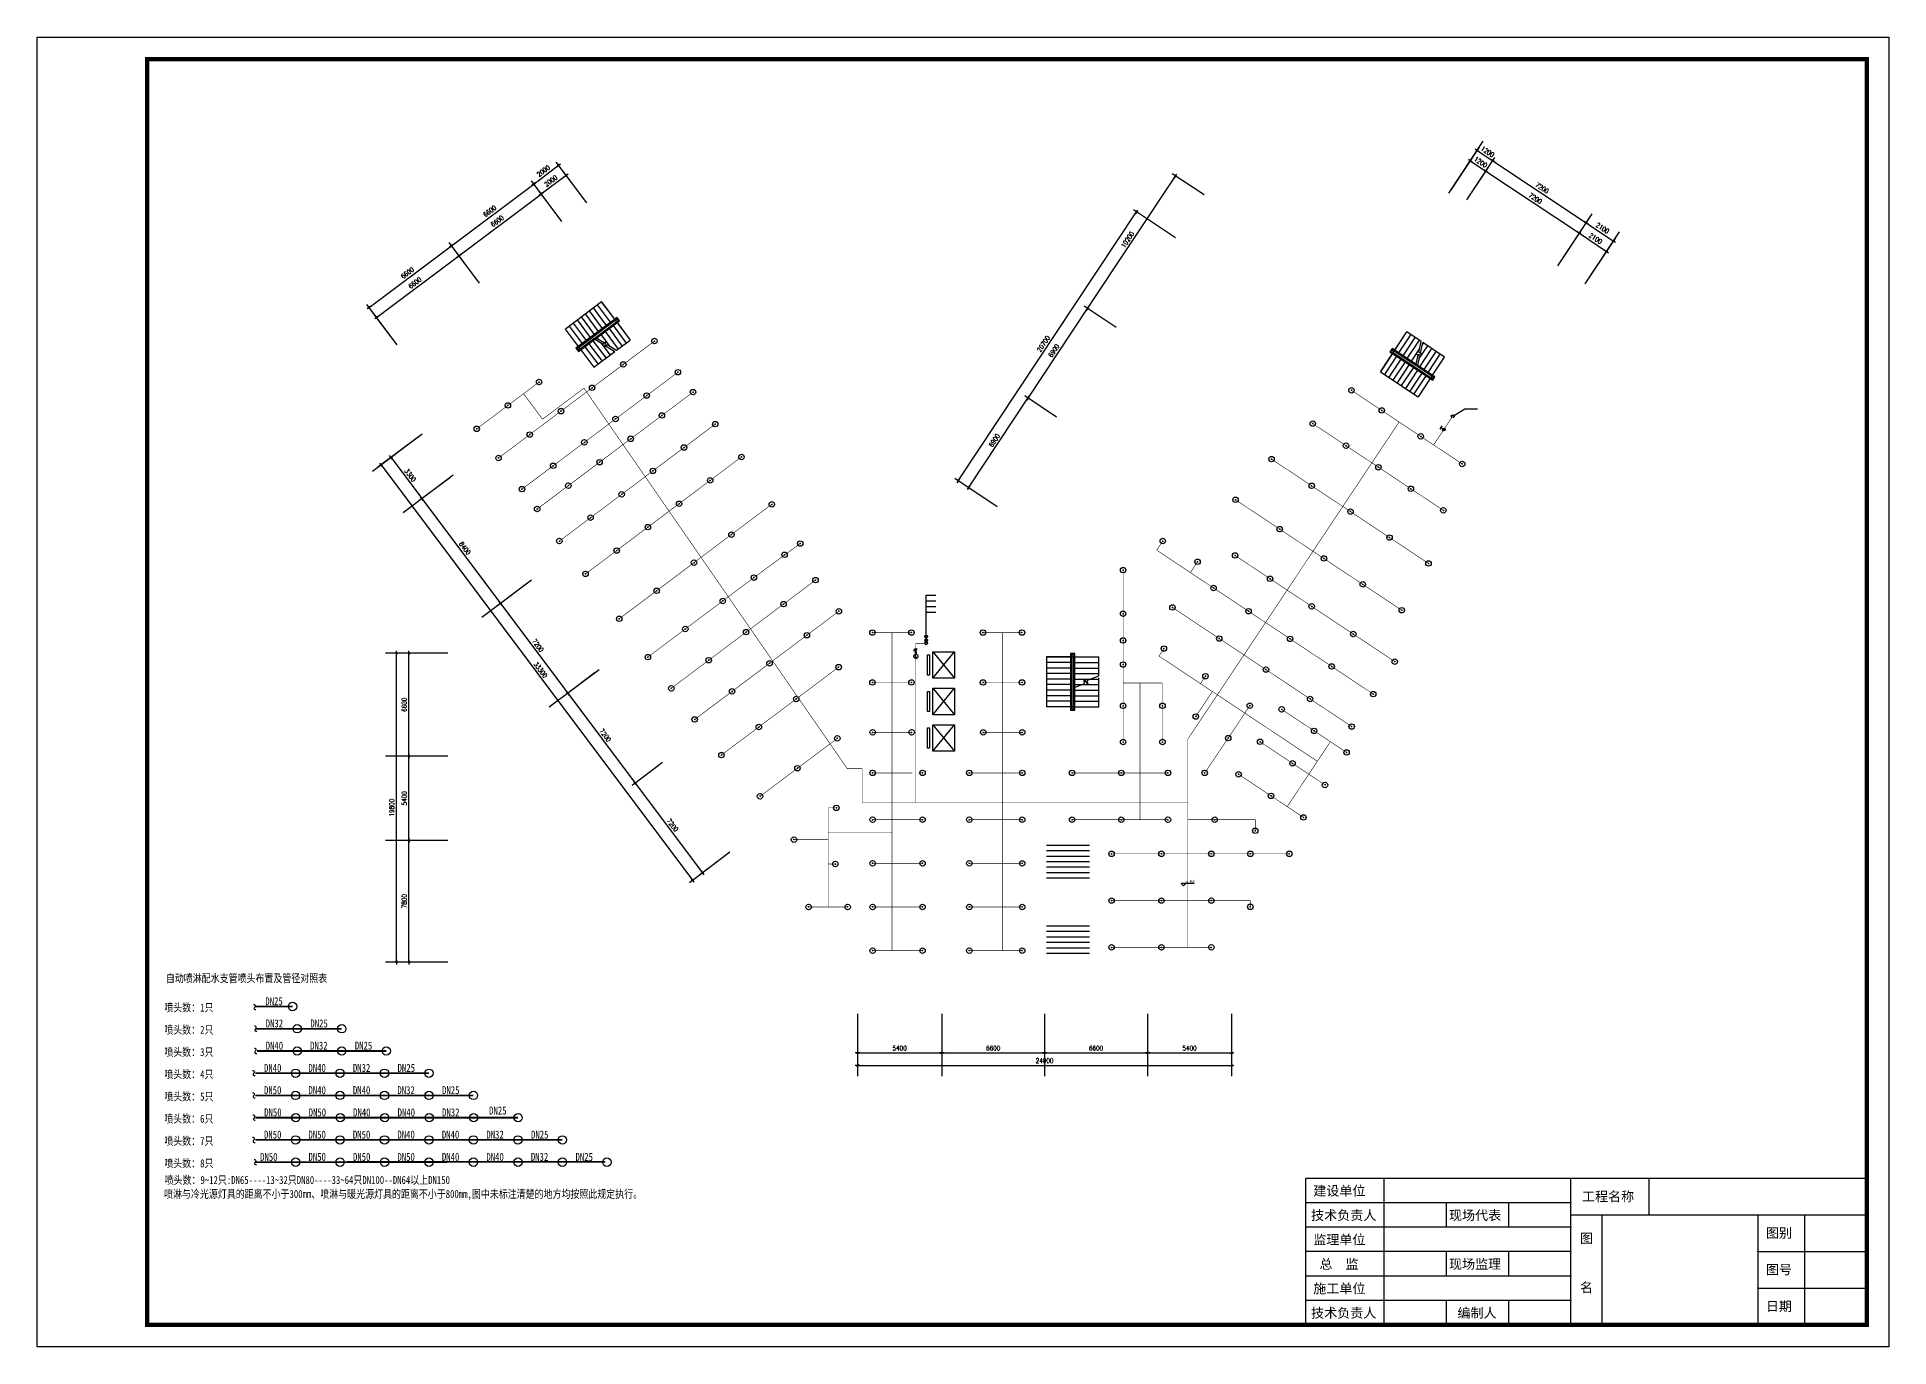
# Model space of a CAD drawing. Extents: x -149393 to 1177518, y -366685 to 296590.
# Drawn here: x 357449 to 476249, y -96685 to -12676 of the extents above; entities that cross this region are included whole.
import ezdxf
from ezdxf.enums import TextEntityAlignment as Align

# ---------------------------------------------------------------- set-up
doc = ezdxf.new("R2010")
doc.units = 0
doc.header["$LTSCALE"] = 1000
doc.header["$MEASUREMENT"] = 0
doc.linetypes.add('常规', pattern=[20, 10, 0, 10])
doc.layers.get('0').update_dxf_attribs({"linetype": 'CONTINUOUS'})
for name, color, linetype in [('AXIS', 3, 'CONTINUOUS'), ('DOTE', 1, 'CONTINUOUS'), ('EQUIP-动力', 3, 'CONTINUOUS'), ('EQUIP-消防', 3, 'CONTINUOUS'), ('OTHER', 7, 'CONTINUOUS'), ('P_PL_PT', 7, 'CONTINUOUS'), ('PIPE-给水', 3, 'CONTINUOUS'), ('PUB_TITLE', 253, 'CONTINUOUS'), ('STAIR', 2, 'CONTINUOUS'), ('TEL_SYMB', 3, 'CONTINUOUS'), ('TEL_TEXT', 7, 'CONTINUOUS'), ('WALL', 9, 'CONTINUOUS'), ('WIRE-消防', 3, '常规')]:
    doc.layers.add(name, color=color, linetype=linetype)
doc.styles.add('_TEL_DIM', font='', dxfattribs={"width": 0.8, "height": 3.5})
doc.styles.add('DIM_FONT', font='SIMPLEX.shx', dxfattribs={"width": 0.8})
doc.styles.add('HZ', font='')
doc.styles.get("Standard").update_dxf_attribs({"font": 'gbenor.shx', "bigfont": 'gbcbig.shx'})
doc.styles.add('宋体', font='')
doc.styles.get('_TEL_DIM').set_extended_font_data('SimSun')
doc.styles.get('HZ').set_extended_font_data('SimSun')
doc.styles.get('宋体').set_extended_font_data('SimSun')
doc.dimstyles.new('DIMN', dxfattribs={"dimtxt": 300, "dimasz": 1, "dimexe": 250, "dimexo": 300, "dimgap": 150, "dimtad": 1, "dimdec": 0, "dimdsep": 46, "dimtxsty": 'DIM_FONT', "dimblk": '_DIMX', "dimcen": 2.5, "dimclrt": 7, "dimadec": 0, "dimazin": 0, "dimtfac": 1, "dimtdec": 0, "dimtix": 1, "dimtmove": 2, "dimatfit": 3, "dimldrblk": '_DIMX', "dimfxl": 1, "dimtolj": 1, "dimarcsym": 0})

# ---------------------------------------------------------------- blocks, each defined once
blk = doc.blocks.new('_DIMX')
blk.add_line((-150, 0), (150, 0))
at = {"const_width": 50}
blk.add_lwpolyline([(-70, -70), (70, 70)], dxfattribs=at)
blk = doc.blocks.new('$equip_U$00000299(cyc-PC)')
for p in [(0.51, 0.3), (0.3, 0)]:
    blk.add_line(p, (0.3, 0.3))
blk.add_lwpolyline([(0, -0.17), (0.6, 0.17), (0.6, -0.17), (0, 0.17)], close=True)
for p in [(0, 0), (0.6, 0)]:
    blk.add_point(p)
at = {"color": 7, "style": '_TEL_DIM', "flags": 1}
blk.add_attdef('A', text='', height=0.00002, dxfattribs=at).set_placement((0, 0), align=Align.MIDDLE_CENTER)
blk = doc.blocks.new('$equip$00001147')
blk.add_circle((0, 0), 0.5)
at = {"flags": 9}
blk.add_attdef('A', (0, 0), '', height=0.00002, dxfattribs=at)
blk = doc.blocks.new('$equip_U$00000304(cyc-PC)')
blk.add_point((0, 0))
blk.add_blockref('$equip$00001147', (0, 0))
at = {"color": 7, "style": '_TEL_DIM', "flags": 1}
blk.add_attdef('A', text='', height=0.00002, dxfattribs=at).set_placement((0, 0), align=Align.MIDDLE_CENTER)
blk = doc.blocks.new('$equip_U$00000300(cyc-PC)')
for p, q in [((0.46, -0.11), (0.46, 0.16)), ((0.12, -0.11), (0.46, -0.11))]:
    blk.add_line(p, q)
blk.add_circle((0.32, 0), 0.324)
for p in [(0, 0), (0.65, 0)]:
    blk.add_point(p)
at = {"color": 7, "style": '_TEL_DIM', "flags": 1}
blk.add_attdef('A', text='', height=0.00002, dxfattribs=at).set_placement((0, 0), align=Align.MIDDLE_CENTER)
blk = doc.blocks.new('$VALVE$00000497')
for p, q in [((78, 138), (-78, 138)), ((0, 50), (0, 138))]:
    blk.add_line(p, q)
at = {"const_width": 49.6}
blk.add_lwpolyline([(25, 0, 1), (-25, 0, 1)], format="xyb", close=True, dxfattribs=at)
blk.add_circle((0, 0), 50)
blk = doc.blocks.new('$equip_U$00000370(cyc-PC)')
for p in [(-0.15, 0), (0, 0), (0.15, 0), (0, -0.15)]:
    blk.add_point(p)
at = {"xscale": 0.00300000000061118, "yscale": 0.00300000000061118, "zscale": 0.00300000000061118}
blk.add_blockref('$VALVE$00000497', (0, 0), dxfattribs=at)
at = {"color": 7, "style": '_TEL_DIM', "flags": 1}
blk.add_attdef('A', text='', height=0.00002, dxfattribs=at).set_placement((0, 0), align=Align.MIDDLE_CENTER)
blk = doc.blocks.new('PM_PTA')
blk.add_circle((0, 0), 125)
blk = doc.blocks.new('FACE3_')
for p in [(-0.09, 0.24), (0.09, -0.24)]:
    blk.add_line(p, (0, 0))
for centre, start, end in [((0.17, 0.24), 80.7491, 179.8598), ((-0.17, -0.24), 260.7491, 359.8598)]:
    blk.add_arc(centre, 0.265, start, end)
blk = doc.blocks.new('A$C0D7E0F17')
at = {"layer": 'PIPE-给水', "linetype": 'Continuous', "ltscale": 1000, "const_width": 130}
for points in [[(10661, 15336), (7924, 15336)], [(14246, 13715), (7964, 13715)], [(17487, 12095), (8066, 12095)], [(20606, 10474), (7943, 10474)], [(17060, 10474), (14426, 10474)], [(20302, 10474), (17668, 10474)], [(23847, 8853), (7943, 8853)], [(13819, 8853), (11185, 8853)], [(17060, 8853), (14426, 8853)], [(20302, 8853), (17668, 8853)], [(23543, 8853), (20910, 8853)], [(27105, 7232), (7959, 7232)], [(26801, 7232), (24167, 7232)], [(30331, 5611), (7943, 5611)], [(13819, 5611), (11185, 5611)], [(17060, 5611), (14426, 5611)], [(20302, 5611), (17668, 5611)], [(23543, 5611), (20910, 5611)], [(26785, 5611), (24151, 5611)], [(30027, 5611), (27393, 5611)], [(33464, 4021), (7947, 3991)]]:
    blk.add_lwpolyline(points, dxfattribs=at)
at = {"layer": 'TEL_TEXT', "const_width": 130}
blk.add_lwpolyline([(13819, 10474), (11185, 10474)], dxfattribs=at)
at = {"layer": 'OTHER', "xscale": -405.2024999712594, "yscale": 405.202499971143, "zscale": 405.2024999711728}
for p in [(7906, 15288), (7962, 13715), (7962, 12095), (7839, 10474), (7839, 8853), (7855, 7232), (7839, 5611), (7943, 3992)]:
    blk.add_blockref('FACE3_', p, dxfattribs=at)
at = {"layer": 'P_PL_PT', "xscale": 2.43121499940753, "yscale": 2.43121499940753, "zscale": 2.43121499940753}
for p in [(10661, 15336), (11004, 13715), (14246, 13715), (11004, 12095), (14246, 12095), (17487, 12095), (10881, 10474), (14123, 10474), (17364, 10474), (10881, 8853), (14123, 8853), (17364, 8853), (20606, 8853), (23847, 8853), (10897, 7232), (14139, 7232), (17380, 7232), (20622, 7232), (23864, 7232), (27105, 7232), (10881, 5611), (14123, 5611), (17364, 5611), (20606, 5611), (23847, 5611), (27089, 5611), (30331, 5611), (10885, 3991), (14127, 3991), (17368, 3991), (20610, 3991), (23851, 3991), (27093, 3991), (30335, 3991), (33576, 3991)]:
    blk.add_blockref('PM_PTA', p, dxfattribs=at)
at = {"layer": 'TEL_TEXT', "xscale": 2.43121499940753, "yscale": 2.43121499940753, "zscale": 2.43121499940753}
blk.add_blockref('PM_PTA', (20606, 10474), dxfattribs=at)
at = {"layer": 'TEL_TEXT', "style": '_TEL_DIM', "width": 0.8}
for s, height, p in [('自动喷淋配水支管喷头布置及管径对照表', 583.29, (1426, 17102)), ('喷头数：1只', 583.3, (1310, 14964)), ('喷头数：2只', 583.3, (1310, 13344)), ('喷头数：3只', 583.3, (1310, 11723)), ('喷头数：4只', 583.3, (1310, 10102)), ('喷头数：5只', 583.3, (1310, 8481)), ('喷头数：6只', 583.3, (1310, 6860)), ('喷头数：7只', 583.3, (1310, 5240)), ('喷头数：8只', 583.3, (1310, 3619)), ('喷头数：9~12只:DN65----13~32只DN80----33~64只DN100--DN64以上DN150', 583.29, (1336, 2399)), ('喷淋与冷光源灯具的距离不小于300mm、喷淋与暖光源灯具的距离不小于800mm,图中未标注清楚的地方均按照此规定执行。', 583.29, (1294, 1381))]:
    blk.add_text(s, height=height, dxfattribs=at).set_placement(p)
for s, p in [('DN25', (9313, 16016)), ('DN32', (9337, 14395)), ('DN25', (12594, 14395)), ('DN40', (9337, 12775)), ('DN32', (12578, 12775)), ('DN25', (15835, 12775)), ('DN40', (9214, 11154)), ('DN40', (12455, 11154)), ('DN32', (15697, 11154)), ('DN25', (18954, 11154)), ('DN50', (9214, 9533)), ('DN40', (12455, 9533)), ('DN40', (15697, 9533)), ('DN32', (18938, 9533)), ('DN25', (22195, 9533)), ('DN50', (9230, 7912)), ('DN50', (12471, 7912)), ('DN40', (15713, 7912)), ('DN40', (18955, 7912)), ('DN32', (22196, 7912)), ('DN25', (25624, 8046)), ('DN50', (9214, 6291)), ('DN50', (12455, 6291)), ('DN50', (15697, 6291)), ('DN40', (18938, 6291)), ('DN40', (22180, 6291)), ('DN32', (25422, 6291)), ('DN25', (28679, 6291)), ('DN50', (8931, 4663)), ('DN50', (12459, 4670)), ('DN50', (15701, 4670)), ('DN50', (18942, 4670)), ('DN40', (22184, 4670)), ('DN40', (25426, 4670)), ('DN32', (28667, 4670)), ('DN25', (31924, 4670))]:
    blk.add_text(s, height=583.3, dxfattribs=at).set_placement(p, align=Align.TOP_CENTER)
blk = doc.blocks.new('会签栏')
at = {"layer": 'PUB_TITLE', "color": 4, "lineweight": 30}
blk.add_lwpolyline([(-18000, 0), (-18000, 4700), (0, 4700)], dxfattribs=at)
at = {"layer": 'PUB_TITLE', "color": 4}
for points in [[(-15500, 4700), (-15500, 0)], [(-9500, 0), (-9500, 4700)], [(-7000, 4700), (-7000, 3525)], [(-9500, 3917), (-18000, 3917)], [(-13500, 3917), (-13500, 3133)], [(-11500, 3917), (-11500, 3133)], [(-9500, 3133), (-18000, 3133)], [(-9500, 3525), (0, 3525)], [(-8500, 3525), (-8500, 0)], [(-3500, 3525), (-3500, 0)], [(-2000, 3525), (-2000, 0)], [(-9500, 2350), (-18000, 2350)], [(-13500, 2350), (-13500, 1567)], [(-11500, 2350), (-11500, 1567)], [(-3500, 2350), (0, 2350)], [(-9500, 1567), (-18000, 1567)], [(-9500, 783), (-18000, 783)], [(-13500, 783), (-13500, 0)], [(-11500, 783), (-11500, 0)], [(-3500, 1175), (0, 1175)]]:
    blk.add_lwpolyline(points, dxfattribs=at)
at = {"layer": 'PUB_TITLE'}
for p in [(-9500, 3917), (-9500, 3133), (-9500, 2350), (-9500, 1567), (-9500, 783), (-3500, 1175)]:
    blk.add_point(p, dxfattribs=at)
at = {"layer": 'PUB_TITLE', "color": 4}
blk.add_point((-3500, 2350), dxfattribs=at)
at = {"lineweight": -3, "style": '宋体'}
for s, p in [('建设单位', (-17758, 4147)), ('工程名称', (-9140, 3965)), ('技术负责人', (-17828, 3363)), ('现场代表', (-13405, 3363)), ('图别', (-3241, 2796)), ('监理单位', (-17758, 2580)), ('图', (-9206, 2624)), ('总  监', (-17560, 1797)), ('现场监理', (-13405, 1797)), ('图号', (-3241, 1621)), ('施工单位', (-17758, 1013)), ('名', (-9206, 1049)), ('日期', (-3241, 446)), ('技术负责人', (-17828, 230)), ('编制人', (-13134, 230))]:
    blk.add_text(s, height=307, dxfattribs=at).set_placement(p)
blk = doc.blocks.new('gchfghfghf')
at = {"color": 59}
for p, q in [((416593.4, -78848.7), (417983.6, -80548.7)), ((416593.4, -80548.7), (417983.6, -78848.7)), ((416593.4, -81188.7), (417983.6, -82888.7)), ((416593.4, -82888.7), (417983.6, -81188.7)), ((416593.4, -83528.7), (417983.6, -85228.7)), ((416593.4, -85228.7), (417983.6, -83528.7)), ((433366.1, -93703.3), (432531, -93703.8)), ((432531, -93703.8), (432679.4, -93853.6)), ((432679.4, -93853.6), (432831.5, -93703.6))]:
    blk.add_line(p, q, dxfattribs=at)
for points in [[(416263.5, -79048.7), (416391.9, -79048.7), (416391.9, -80348.7), (416263.5, -80348.7)], [(416593.4, -78848.7), (417983.6, -78848.7), (417983.6, -80548.7), (416593.4, -80548.7)], [(416263.5, -81388.7), (416391.9, -81388.7), (416391.9, -82688.7), (416263.5, -82688.7)], [(416593.4, -81188.7), (417983.6, -81188.7), (417983.6, -82888.7), (416593.4, -82888.7)], [(416263.5, -83728.7), (416391.9, -83728.7), (416391.9, -85028.7), (416263.5, -85028.7)], [(416593.4, -83528.7), (417983.6, -83528.7), (417983.6, -85228.7), (416593.4, -85228.7)]]:
    blk.add_lwpolyline(points, close=True, dxfattribs=at)
at = {"layer": 'AXIS'}
for p, q in [((449694.3, -49445.7), (451907.9, -46114)), ((456690.9, -54094.2), (458904.4, -50762.5)), ((458440, -55256.3), (460653.6, -51924.6)), ((383843.8, -64889.7), (380643.8, -67289.7)), ((385823.8, -67529.7), (382623.8, -69929.7)), ((385823.8, -67529.7), (382623.8, -69929.7)), ((390863.8, -74249.7), (387663.9, -76649.7)), ((385489, -78948.7), (381489, -78948.7)), ((395183.9, -80009.7), (391983.9, -82409.7)), ((385489, -85548.7), (381489, -85548.7)), ((385489, -85548.7), (381489, -85548.7)), ((385489, -90948.7), (381489, -90948.7)), ((385489, -90948.7), (381489, -90948.7)), ((385489, -98748.7), (381489, -98748.7)), ((411767.1, -102074.4), (411767.1, -106074.4)), ((417167.1, -102074.4), (417167.1, -106074.4)), ((423767.1, -102074.4), (423767.1, -106074.4)), ((430367.1, -102074.4), (430367.1, -106074.4)), ((435767.1, -102074.4), (435767.1, -106074.4))]:
    blk.add_line(p, q, dxfattribs=at)
at = {"layer": 'DOTE', "color": 59}
for p, q in [((423887.1, -91248.7), (426647.1, -91248.7)), ((423887.1, -91598.7), (426647.1, -91598.7)), ((423887.1, -91948.7), (426647.1, -91948.7)), ((423887.1, -92298.7), (426647.1, -92298.7)), ((423887.1, -92648.7), (426647.1, -92648.7)), ((423887.1, -92998.7), (426647.1, -92998.7)), ((423887.1, -93348.7), (426647.1, -93348.7)), ((423887.1, -96428.7), (426647.1, -96428.7)), ((423887.1, -96778.7), (426647.1, -96778.7)), ((423887.1, -97128.7), (426647.1, -97128.7)), ((423887.1, -97478.7), (426647.1, -97478.7)), ((423887.1, -97828.7), (426647.1, -97828.7)), ((423887.1, -98178.7), (426647.1, -98178.7))]:
    blk.add_line(p, q, dxfattribs=at)
at = {"layer": 'STAIR', "color": 59}
for p, q in [((395349.9, -56410.1), (393026.2, -58152.9)), ((395414.4, -58109.9), (394575.3, -56991.1)), ((395672.6, -57916.2), (394833.5, -56797.4)), ((395930.8, -57722.6), (395091.7, -56603.8)), ((396189, -57529), (395349.9, -56410.1)), ((395349.9, -56410.1), (397185.9, -58858.1)), ((393865.3, -59271.7), (393026.2, -58152.9)), ((394123.5, -59078.1), (393284.4, -57959.3)), ((394381.7, -58884.4), (393542.5, -57765.6)), ((396346.8, -57410.6), (393707.5, -59390.1)), ((394639.8, -58690.8), (393800.7, -57572)), ((396332.4, -57511), (393807.9, -59404.4)), ((393865.3, -59600.4), (396504.5, -57621)), ((393879.6, -59500), (396404.1, -57606.7)), ((396232, -57586.3), (393908.3, -59329.1)), ((394898, -58497.2), (394058.9, -57378.3)), ((395156.2, -58303.5), (394317.1, -57184.7)), ((394960.9, -58689.1), (396303.7, -57682)), ((395830.4, -58126.6), (396669.5, -59245.4)), ((396088.6, -57933), (396927.7, -59051.8)), ((396404.1, -57606.7), (396332.4, -57511)), ((396504.5, -57621), (396346.8, -57410.6)), ((396346.8, -57739.3), (397185.9, -58858.1)), ((393707.5, -59390.1), (393865.3, -59600.4)), ((393980, -59424.7), (393908.3, -59329.1)), ((393980, -59424.7), (394858.1, -58766.2)), ((394281.3, -59288.5), (395120.4, -60407.3)), ((394539.4, -59094.8), (395378.6, -60213.6)), ((394797.6, -58901.2), (395636.7, -60020)), ((394858.1, -58766.2), (395446.5, -59127.7)), ((394960.9, -58689.1), (395536.4, -59042.7)), ((395055.8, -58707.5), (395111.2, -58781.4)), ((395306.4, -59041.6), (395894.9, -59826.3)), ((395314, -58513.9), (395859.5, -59241.2)), ((395446.5, -59127.7), (395601.4, -58981.1)), ((395601.4, -58981.1), (395536.9, -59296.1)), ((395536.9, -59296.1), (395699.1, -59142.6)), ((395572.2, -58320.3), (396411.3, -59439.1)), ((395609.2, -59227.7), (396205, -59593.8)), ((395699.1, -59142.6), (396307.8, -59516.7)), ((396307.8, -59516.7), (397185.9, -58858.1)), ((445308, -60887.9), (447001.4, -58339.1)), ((446063.2, -59394.8), (445917.6, -59613.9)), ((448811, -61220.5), (446063.2, -59394.8)), ((446227.4, -59504), (447001.4, -58339.1)), ((446496.3, -59682.6), (447270.2, -58517.7)), ((446765.1, -59861.2), (447539, -58696.3)), ((447915.6, -58946.5), (447001.4, -58339.1)), ((447033.9, -60039.8), (447807.8, -58874.9)), ((447766.5, -59645.3), (447915.6, -58946.5)), ((447802.6, -60049.1), (448345.4, -59232.1)), ((447876.8, -59701.6), (448022.6, -59017.7)), ((447985.8, -59190.2), (448076.6, -59053.5)), ((449420.7, -59946.5), (448022.6, -59017.7)), ((393807.9, -59404.4), (393879.6, -59500)), ((394023.1, -59482.1), (394862.2, -60600.9)), ((394862.2, -60600.9), (396205, -59593.8)), ((396054.7, -59501.4), (396153.1, -59632.7)), ((446081.9, -59723), (445308, -60887.9)), ((446350.7, -59901.6), (445576.8, -61066.5)), ((446619.5, -60080.2), (445845.6, -61245.1)), ((445917.6, -59613.9), (448665.5, -61439.6)), ((446083.2, -59494.3), (446017.1, -59593.8)), ((446017.1, -59593.8), (448645.5, -61340.1)), ((448711.6, -61240.6), (446083.2, -59494.3)), ((446888.4, -60258.8), (446114.4, -61423.7)), ((446121.6, -59663.3), (448540.9, -61270.7)), ((447585.8, -60492.6), (446187.8, -59563.7)), ((447157.2, -60437.4), (446383.2, -61602.3)), ((447302.7, -60218.4), (447805.8, -59461.1)), ((447571.5, -60397), (447622.6, -60320.1)), ((447585.8, -60492.6), (447726.7, -59832)), ((447647, -59791.3), (447965.4, -59746.8)), ((447836.9, -59888.3), (447647, -59791.3)), ((447692.9, -60563.7), (447836.9, -59888.3)), ((448607.1, -61171.1), (447692.9, -60563.7)), ((447965.4, -59746.8), (447766.5, -59645.3)), ((447840.3, -60575.6), (448614.2, -59410.7)), ((448109.1, -60754.2), (448883.1, -59589.3)), ((448377.9, -60932.8), (449151.9, -59767.9)), ((448646.8, -61111.4), (449420.7, -59946.5)), ((445308, -60887.9), (447727.3, -62495.3)), ((447426, -60616), (446652.1, -61780.9)), ((447694.8, -60794.6), (446920.9, -61959.5)), ((447963.6, -60973.2), (447189.7, -62138.1)), ((448232.4, -61151.8), (447458.5, -62316.7)), ((448501.2, -61330.4), (447727.3, -62495.3)), ((448607.1, -61171.1), (448540.9, -61270.7)), ((448645.5, -61340.1), (448711.6, -61240.6)), ((448665.5, -61439.6), (448811, -61220.5)), ((423887.1, -79185.4), (423887.1, -82374.8)), ((425422.7, -79185.4), (423887.1, -79185.4)), ((423887.1, -79185.4), (427247.1, -79185.4)), ((425422.7, -79539.8), (423887.1, -79539.8)), ((425711.5, -78968.9), (425422.7, -78968.9)), ((425422.7, -78968.9), (425422.7, -82591.4)), ((425632.7, -79047.6), (425501.5, -79047.6)), ((425501.5, -79047.6), (425501.5, -82512.6)), ((425501.5, -79185.4), (425501.5, -82374.8)), ((425632.7, -82512.6), (425632.7, -79047.6)), ((425632.7, -81028.5), (425632.7, -79185.4)), ((425711.5, -82591.4), (425711.5, -78968.9)), ((425711.5, -79185.4), (427247.1, -79185.4)), ((425711.5, -79539.8), (427247.1, -79539.8)), ((427247.1, -80390.6), (427247.1, -79185.4)), ((425422.7, -79894.2), (423887.1, -79894.2)), ((425422.7, -80248.6), (423887.1, -80248.6)), ((425422.7, -80602.9), (423887.1, -80602.9)), ((425711.5, -79894.2), (427247.1, -79894.2)), ((425711.5, -80248.6), (427247.1, -80248.6)), ((425711.5, -80602.9), (426709.7, -80602.9)), ((426338, -80890.9), (426311.2, -80658.3)), ((426311.2, -80658.3), (426545.4, -80922.4)), ((426517.4, -80678.9), (427247.1, -80390.6)), ((426545.4, -80922.4), (426517.4, -80678.9)), ((426709.7, -80602.9), (427247.1, -80602.9)), ((427247.1, -82374.8), (427247.1, -80531.7)), ((425422.7, -80957.3), (423887.1, -80957.3)), ((425422.7, -81311.7), (423887.1, -81311.7)), ((425422.7, -81666.1), (423887.1, -81666.1)), ((425632.7, -81169.6), (426338, -80890.9)), ((425632.7, -82374.8), (425632.7, -81169.6)), ((425711.5, -80957.3), (426170, -80957.3)), ((425711.5, -81311.7), (427247.1, -81311.7)), ((425711.5, -81666.1), (427247.1, -81666.1)), ((426170, -80957.3), (427247.1, -80957.3)), ((425422.7, -82020.4), (423887.1, -82020.4)), ((425422.7, -82374.8), (423887.1, -82374.8)), ((425422.7, -82591.4), (425711.5, -82591.4)), ((425632.7, -82374.8), (425501.5, -82374.8)), ((425501.5, -82512.6), (425632.7, -82512.6)), ((425711.5, -82020.4), (427247.1, -82020.4)), ((425711.5, -82374.8), (427247.1, -82374.8))]:
    blk.add_line(p, q, dxfattribs=at)
at = {"layer": 'TEL_SYMB', "color": 59, "elevation": 1793}
for points in [[(393338.2, -58837.8, 0, 0, 0), (396364.7, -56567.9, 0, 0, 0), (397318.5, -57839.7, 0, 0, 0), (395998.9, -58829.5, 95.6, 0, 0), (395712, -59044.6, 0, 0, 0)], [(448268.5, -61972.3, 0, 0, 0), (445117.4, -59878.7, 0, 0, 0), (445997.2, -58554.5, 0, 0, 0), (447371.1, -59467.4, 95.6, 0, 0), (447669.8, -59665.8, 0, 0, 0)]]:
    blk.add_lwpolyline(points, format="xyseb", dxfattribs=at)
at = {"layer": 'TEL_SYMB', "color": 59}
for points in [[(394292, -60109.6, 0, 0, 0), (395167, -59453.4, 95.6, 0, 0), (395453.9, -59238.3, 0, 0, 0)], [(449148.3, -60648.1, 0, 0, 0), (448237.3, -60042.9, 95.6, 0, 0), (447938.6, -59844.4, 0, 0, 0)], [(426439.9, -82552, 0, 0, 0), (426439.9, -81351.1, 105, 0, 0), (426439.9, -80957.3, 0, 0, 0)]]:
    blk.add_lwpolyline(points, format="xyseb", dxfattribs=at)
at = {"color": 59, "style": 'HZ', "width": 0.7}
blk.add_text('-8.400', height=183.52, dxfattribs=at).set_placement((432767.4, -93655.8))
at = {"layer": 'AXIS'}
for p1, p2, distance in [((392974.9, -51492.6), (394574.9, -50292.6), 3300), ((449694.3, -49445.7), (450693.8, -50109.7), 3300), ((449694.3, -49445.7), (450693.8, -50109.7), 2500), ((450693.8, -50109.7), (456690.9, -54094.2), 3300), ((387694.9, -55452.6), (392974.9, -51492.6), 3300), ((392974.9, -51492.6), (394574.9, -50292.6), 2500), ((428603.9, -58217.8), (434248.5, -49722), 2500), ((450693.8, -50109.7), (456690.9, -54094.2), 2500), ((387694.9, -55452.6), (392974.9, -51492.6), 2500), ((420967.1, -69712.2), (432422.3, -52470.7), 3300), ((456690.9, -54094.2), (458440, -55256.3), 3300), ((456690.9, -54094.2), (458440, -55256.3), 2500), ((382414.9, -59412.6), (387694.9, -55452.6), 3300), ((382414.9, -59412.6), (387694.9, -55452.6), 2500), ((424785.5, -63965), (428603.9, -58217.8), 2500), ((420967.1, -69712.2), (424785.5, -63965), 2500), ((383843.8, -64889.7), (403823.9, -91529.7), -3300), ((383843.8, -64889.7), (385823.8, -67529.7), -2500), ((385823.8, -67529.7), (390863.8, -74249.7), -2500), ((390863.8, -74249.7), (395183.9, -80009.7), -2500), ((385189, -98748.7), (385189, -78948.7), 3000), ((385489, -85548.7), (385489, -78948.7), 2500), ((395183.9, -80009.7), (399503.9, -85769.7), -2500), ((385489, -90948.7), (385489, -85548.7), 2500), ((399503.9, -85769.7), (403823.9, -91529.7), -2500), ((385489, -98748.7), (385489, -90948.7), 2500), ((411767.1, -102074.4), (417167.1, -102074.4), -2500), ((411767.1, -102074.4), (435767.1, -102074.4), -3300), ((417167.1, -102074.4), (423767.1, -102074.4), -2500), ((423767.1, -102074.4), (430367.1, -102074.4), -2500), ((430367.1, -102074.4), (435767.1, -102074.4), -2500)]:
    blk.add_aligned_dim(p1=p1, p2=p2, distance=distance, dimstyle='DIMN', dxfattribs=at).render()

msp = doc.modelspace()

# ---------------------------------------------------------------- linework, layer by layer
for p, q in [((414489.9, -48823.9), (415095.6, -48823.9)), ((414489.9, -49188.1), (415095.6, -49188.1)), ((414489.9, -49552.3), (415095.6, -49552.3))]:
    msp.add_line(p, q)
for points in [[(448265.5, -36988.7), (449051.6, -36513.4), (449857.5, -36513.4)], [(414489.9, -51554.5), (414489.9, -48459.8), (415095.6, -48459.8)]]:
    msp.add_lwpolyline(points)
for centre in [(448265.5, -36988.7), (414489.9, -51124.1), (414489.9, -51347.5), (414489.9, -51554.5)]:
    msp.add_circle(centre, 90.8)
at = {"layer": 'PUB_TITLE'}
msp.add_lwpolyline([(357448.7, -12676.1), (476248.7, -12676.1), (476248.7, -96684.6), (357448.7, -96684.6)], close=True, dxfattribs=at)
at = {"layer": 'PUB_TITLE', "const_width": 270.7}
msp.add_lwpolyline([(364520.1, -14090.4), (474834.4, -14090.4), (474834.4, -95270.4), (364520.1, -95270.4), (364520.1, -14090.4)], close=True, dxfattribs=at)
at = {"layer": 'WIRE-消防', "linetype": '常规', "const_width": 35}
for points in [[(397057.5, -32170.2), (395057.5, -33670.2)], [(395057.5, -33670.2), (393057.5, -35170.2)], [(398557.5, -34170.2), (396557.5, -35670.2)], [(389656.5, -34802.2), (387656.5, -36302.2)], [(388656.5, -35552.2), (389879.7, -37183.2)], [(392533.4, -35192.9), (389879.7, -37183.2)], [(393057.5, -35170.2), (391057.5, -36670.2)], [(392533.4, -35192.9), (409428.9, -59602.4), (410378.6, -59602.4)], [(397531.6, -36944.4), (399531.6, -35444.4)], [(441769.5, -35333.4), (443712.2, -36624.1)], [(387656.5, -36302.2), (385656.5, -37802.2)], [(391057.5, -36670.2), (389057.5, -38170.2)], [(396557.5, -35670.2), (394557.5, -37170.2)], [(443712.2, -36624.1), (446211, -38284.3)], [(394557.5, -37170.2), (392557.5, -38670.2)], [(395531.6, -38444.4), (397531.6, -36944.4)], [(398954.4, -39000), (400954.4, -37500)], [(444823.7, -37362.6), (431273.9, -57701.7)], [(439289.2, -37467.3), (441418.8, -38882.3)], [(448215.2, -37064.3), (447039.1, -38834.5)], [(389057.5, -38170.2), (387057.5, -39670.2)], [(392557.5, -38670.2), (390557.5, -40170.2)], [(393531.6, -39944.4), (395531.6, -38444.4)], [(396954.4, -40500), (398954.4, -39000)], [(441418.8, -38882.3), (443501.1, -40265.7)], [(446211, -38284.3), (448876.4, -40055.2)], [(390557.5, -40170.2), (388557.5, -41670.2)], [(391531.6, -41444.4), (393531.6, -39944.4)], [(402634.6, -39606.4), (400634.6, -41106.4)], [(436642, -39745), (439213.8, -41453.6)], [(443501.1, -40265.7), (445583.4, -41649.2)], [(389531.6, -42944.4), (391531.6, -41444.4)], [(394954.4, -42000), (396954.4, -40500)], [(400634.6, -41106.4), (398634.6, -42606.4)], [(439213.8, -41453.6), (441712.5, -43113.8)], [(392954.4, -43500), (394954.4, -42000)], [(398634.6, -42606.4), (396634.6, -44106.4)], [(404580.8, -42646.7), (401994.6, -44586.4)], [(434334, -42353.6), (437165.9, -44235.1)], [(445583.4, -41649.2), (447665.7, -43032.7)], [(390954.4, -45000), (392954.4, -43500)], [(441712.5, -43113.8), (444209.7, -44772.8)], [(396634.6, -44106.4), (394634.6, -45606.4)], [(401994.6, -44586.4), (399594.6, -46386.4)], [(403435.9, -47341.3), (406404.8, -45158.7)], [(429663.2, -44996.4), (429272.7, -45584.2)], [(437165.9, -44235.1), (439997.9, -46116.6)], [(444209.7, -44772.8), (444211.3, -44774)], [(444211.3, -44774), (446710.1, -46434.2)], [(394634.6, -45606.4), (392634.6, -47106.4)], [(429272.7, -45584.2), (435168.8, -49501.6)], [(431896.7, -46326.9), (431435.5, -47021.1)], [(434303.4, -45925.1), (436552.3, -47419.2)], [(439997.9, -46116.6), (442495, -47775.7)], [(399594.6, -46386.4), (397194.6, -48186.4)], [(401435.9, -48841.3), (403435.9, -47341.3)], [(405335.9, -49041.3), (407386, -47503.7)], [(427121.7, -49661), (427121.7, -46861)], [(436552.3, -47419.2), (439217.6, -49190.1)], [(397194.6, -48186.4), (394794.7, -49986.4)], [(442495, -47775.7), (442496.6, -47776.8)], [(442496.6, -47776.8), (444995.4, -49437)], [(399035.9, -50641.3), (401435.9, -48841.3)], [(405335.9, -49041.3), (402935.9, -50841.3)], [(408886, -49503.7), (406835.9, -51041.3)], [(427121.7, -49661), (427121.7, -51373.5)], [(430287, -49259.6), (433285.6, -51251.8)], [(435168.8, -49501.6), (437834.1, -51272.4)], [(439217.6, -49190.1), (441883, -50961)], [(396635.9, -52441.3), (399035.9, -50641.3)], [(402935.9, -50841.3), (400535.9, -52641.3)], [(406835.9, -51041.3), (404435.9, -52841.3)], [(411040, -50868.5), (413540, -50868.5)], [(412290, -50868.5), (412290, -71268.5)], [(418130.8, -50868.5), (420630.8, -50868.5)], [(419397.2, -71268.5), (419397.2, -50868.5)], [(441883, -50961), (444548.3, -52731.8)], [(414399, -51554.5), (413824.4, -51554.5)], [(413824.4, -51912.1), (413824.4, -51554.5)], [(413824.4, -52164.5), (413824.4, -52256.4)], [(427121.7, -51373.5), (427121.7, -52917.9)], [(429736.5, -51895.3), (429418.8, -52373.4)], [(433285.6, -51251.8), (436284.1, -53244)], [(437834.1, -51272.4), (440499.5, -53043.3)], [(400535.9, -52641.3), (398135.9, -54441.3)], [(404435.9, -52841.3), (402035.9, -54641.3)], [(408870.7, -53087.7), (406150.7, -55127.7)], [(413824.4, -61763.9), (413824.4, -52528.5)], [(427121.7, -52917.9), (427121.7, -55563.6)], [(439580.1, -59124.6), (429418.8, -52373.4)], [(436284.1, -53244), (439116, -55125.6)], [(440499.5, -53043.3), (443164.8, -54814.1)], [(402035.9, -54641.3), (399635.9, -56441.3)], [(411040, -54068.5), (412290, -54068.5)], [(412290, -54068.5), (413540, -54068.5)], [(418133.9, -54068.5), (420633.9, -54068.5)], [(427121.7, -54109.2), (429646.5, -54109.2)], [(428196.6, -54109.2), (428196.6, -59868.5)], [(429646.5, -55563.6), (429646.5, -54109.2)], [(431781.2, -56255.3), (432847, -54651.1)], [(432401.8, -53666.2), (432084.2, -54144.3)], [(406150.7, -55127.7), (403750.7, -56927.7)], [(427121.7, -55563.6), (427121.7, -57888)], [(429646.5, -55563.6), (429646.5, -57888)], [(433863.5, -57638.8), (435247, -55556.5)], [(437291.7, -55792.5), (439374.1, -57175.9)], [(439116, -55125.6), (441781.4, -56896.4)], [(403750.7, -56927.7), (401350.7, -58727.7)], [(408786.7, -57650.7), (406226.7, -59570.7)], [(411053.4, -57268.5), (412303.4, -57268.5)], [(412303.4, -57268.5), (413553.4, -57268.5)], [(418147.2, -57268.5), (420647.2, -57268.5)], [(431273.9, -71058.6), (431273.9, -57701.7)], [(432351.2, -59868.5), (433863.5, -57638.8)], [(435908.3, -57874.8), (437990.6, -59258.3)], [(440415.2, -57867.7), (437648.2, -62032.3)], [(439374.1, -57175.9), (441456.4, -58559.4)], [(437990.6, -59258.3), (440072.9, -60641.7)], [(406226.7, -59570.7), (403826.7, -61370.7)], [(410378.6, -59602.4), (410378.6, -61763.9)], [(411053.4, -59868.5), (411396.2, -59868.5)], [(411396.2, -59868.5), (413602.4, -59868.5)], [(414002.9, -59868.5), (414253.4, -59868.5)], [(417253.4, -59868.5), (420647.2, -59868.5)], [(423847.4, -59868.5), (426997.7, -59868.5)], [(429997.7, -59868.5), (426997.7, -59868.5)], [(428196.6, -62868.5), (428196.6, -59868.5)], [(434524.8, -59957.1), (436607.1, -61340.6)], [(410378.6, -61763.9), (431273.9, -61763.9)], [(436607.1, -61340.6), (438689.4, -62724)], [(408197.2, -68468.5), (408197.2, -62110.5)], [(408724.5, -62110.5), (408197.2, -62110.5)], [(411053.4, -62868.5), (414253.4, -62868.5)], [(417253.4, -62868.5), (420647.2, -62868.5)], [(423847.4, -62868.5), (426997.7, -62868.5)], [(429997.7, -62868.5), (426997.7, -62868.5)], [(435597.7, -62868.5), (431273.9, -62868.5)], [(432997.7, -62868.5), (433172.7, -62868.5)], [(435597.7, -63578.2), (435597.7, -62868.5)], [(406004.5, -64150.5), (408197.2, -64150.5)], [(412290, -63692.8), (408197.2, -63692.8)], [(426379, -65058.6), (429579, -65058.6)], [(429579, -65058.6), (432779, -65058.6)], [(432779, -65058.6), (435279, -65058.6)], [(435279, -65058.6), (437779, -65058.6)], [(408659.6, -65714.9), (408197.2, -65714.9)], [(411053.4, -65668.5), (414253.4, -65668.5)], [(417253.4, -65668.5), (420647.2, -65668.5)], [(406947.2, -68468.5), (409447.2, -68468.5)], [(411053.4, -68468.5), (414253.4, -68468.5)], [(417253.4, -68468.5), (420647.2, -68468.5)], [(426379, -68058.6), (429579, -68058.6)], [(429579, -68058.6), (435279, -68058.6)], [(432779, -68058.6), (432954, -68058.6)], [(435279, -68458.6), (435279, -68058.6)], [(414253.4, -71268.5), (411053.4, -71268.5)], [(417253.4, -71268.5), (420647.2, -71268.5)], [(426379, -71058.6), (429579, -71058.6)], [(429579, -71058.6), (432779, -71058.6)]]:
    msp.add_lwpolyline(points, dxfattribs=at)

# ---------------------------------------------------------------- block references
msp.add_blockref('gchfghfghf', (-1685.1, 26750.4))
at = {"xscale": 0.8799999998882413, "yscale": 0.8799999998882413, "zscale": 0.8799999998882413}
msp.add_blockref('A$C0D7E0F17', (364458, -88345.8), dxfattribs=at)
at = {"layer": 'EQUIP-动力', "xscale": 550.000000000019, "yscale": 550.000000000019, "zscale": 550.000000000019, "rotation": 56.39999999999738}
msp.add_blockref('$equip_U$00000370(cyc-PC)', (447694, -37848.8), dxfattribs=at)
at = {"layer": 'EQUIP-消防', "xscale": 350, "yscale": 350, "zscale": 350}
for p in [(397057.5, -32170.2), (395057.5, -33670.2), (398557.5, -34170.2), (389656.5, -34802.2), (393057.5, -35170.2), (396557.5, -35670.2), (399531.6, -35444.4), (441769.5, -35333.4), (387656.5, -36302.2), (391057.5, -36670.2), (397531.6, -36944.4), (443712.2, -36624.1), (385656.5, -37802.2), (389057.5, -38170.2), (394557.5, -37170.2), (400954.4, -37500), (439289.2, -37467.3), (392557.5, -38670.2), (395531.6, -38444.4), (398954.4, -39000), (441418.8, -38882.3), (446211, -38284.3), (387057.5, -39670.2), (390557.5, -40170.2), (393531.6, -39944.4), (396954.4, -40500), (402634.6, -39606.4), (436642, -39745), (443501.1, -40265.7), (448876.4, -40055.2), (388557.5, -41670.2), (391531.6, -41444.4), (400634.6, -41106.4), (439213.8, -41453.6), (445583.4, -41649.2), (394954.4, -42000), (398634.6, -42606.4), (404580.8, -42646.7), (434334, -42353.6), (389531.6, -42944.4), (392954.4, -43500), (396634.6, -44106.4), (441712.5, -43113.8), (447665.7, -43032.7), (390954.4, -45000), (401994.6, -44586.4), (406404.8, -45158.7), (429663.2, -44996.4), (437165.9, -44235.1), (444209.7, -44772.8), (444211.3, -44774), (394634.6, -45606.4), (399594.6, -46386.4), (405401.9, -45879.4), (431896.7, -46326.9), (434303.4, -45925.1), (439997.9, -46116.6), (446710.1, -46434.2), (392634.6, -47106.4), (403435.9, -47341.3), (407386, -47503.7), (427121.7, -46861), (436552.3, -47419.2), (397194.6, -48186.4), (401435.9, -48841.3), (432919.9, -48007.4), (442495, -47775.7), (442496.6, -47776.8), (394794.7, -49986.4), (405335.9, -49041.3), (408886, -49503.7), (427121.7, -49661), (430287, -49259.6), (435168.8, -49501.6), (439217.6, -49190.1), (444995.4, -49437), (399035.9, -50641.3), (402935.9, -50841.3), (406835.9, -51041.3), (411040, -50868.5), (413540, -50868.5), (418130.8, -50868.5), (420630.8, -50868.5), (433285.6, -51251.8), (441883, -50961), (396635.9, -52441.3), (427121.7, -51373.5), (429736.5, -51895.3), (437834.1, -51272.4), (400535.9, -52641.3), (404435.9, -52841.3), (408870.7, -53087.7), (427121.7, -52917.9), (436284.1, -53244), (440499.5, -53043.3), (444548.3, -52731.8), (398135.9, -54441.3), (402035.9, -54641.3), (411040, -54068.5), (413540, -54068.5), (418133.9, -54068.5), (420633.9, -54068.5), (432401.8, -53666.2), (443164.8, -54814.1), (406150.7, -55127.7), (427121.7, -55563.6), (429646.5, -55563.6), (435247, -55556.5), (437291.7, -55792.5), (439116, -55125.6), (399635.9, -56441.3), (403750.7, -56927.7), (431781.2, -56255.3), (439374.1, -57175.9), (441781.4, -56896.4), (408786.7, -57650.7), (411053.4, -57268.5), (413553.4, -57268.5), (418147.2, -57268.5), (420647.2, -57268.5), (427121.7, -57888), (429646.5, -57888), (433863.5, -57638.8), (435908.3, -57874.8), (401350.7, -58727.7), (406226.7, -59570.7), (437990.6, -59258.3), (441456.4, -58559.4), (411053.4, -59868.5), (414253.4, -59868.5), (417253.4, -59868.5), (420647.2, -59868.5), (423847.4, -59868.5), (426997.7, -59868.5), (429997.7, -59868.5), (432351.2, -59868.5), (434524.8, -59957.1), (440072.9, -60641.7), (403826.7, -61370.7), (436607.1, -61340.6), (408724.5, -62110.5), (411053.4, -62868.5), (414253.4, -62868.5), (417253.4, -62868.5), (420647.2, -62868.5), (423847.4, -62868.5), (426997.7, -62868.5), (429997.7, -62868.5), (432997.7, -62868.5), (438689.4, -62724), (406004.5, -64150.5), (435597.7, -63578.2), (426379, -65058.6), (429579, -65058.6), (432779, -65058.6), (435279, -65058.6), (437779, -65058.6), (408659.6, -65714.9), (411053.4, -65668.5), (414253.4, -65668.5), (417253.4, -65668.5), (420647.2, -65668.5), (406947.2, -68468.5), (409447.2, -68468.5), (411053.4, -68468.5), (414253.4, -68468.5), (417253.4, -68468.5), (420647.2, -68468.5), (426379, -68058.6), (429579, -68058.6), (432779, -68058.6), (435279, -68458.6), (411053.4, -71268.5), (414253.4, -71268.5), (417253.4, -71268.5), (420647.2, -71268.5), (426379, -71058.6), (429579, -71058.6), (432779, -71058.6)]:
    msp.add_blockref('$equip_U$00000304(cyc-PC)', p, dxfattribs=at)
at = {"layer": 'EQUIP-消防', "xscale": 420, "yscale": 420, "zscale": 420}
for name, p, rotation in [('$equip_U$00000300(cyc-PC)', (413824.4, -52256.4), 270), ('$equip_U$00000299(cyc-PC)', (413824.4, -52164.5), 90)]:
    msp.add_blockref(name, p, dxfattribs=dict(at, rotation=rotation))
at = {"layer": 'WALL', "xscale": 2, "yscale": 2, "zscale": 2}
msp.add_blockref('会签栏', (474834.4, -95270.4), dxfattribs=at)

doc.saveas('drawing.dxf')
